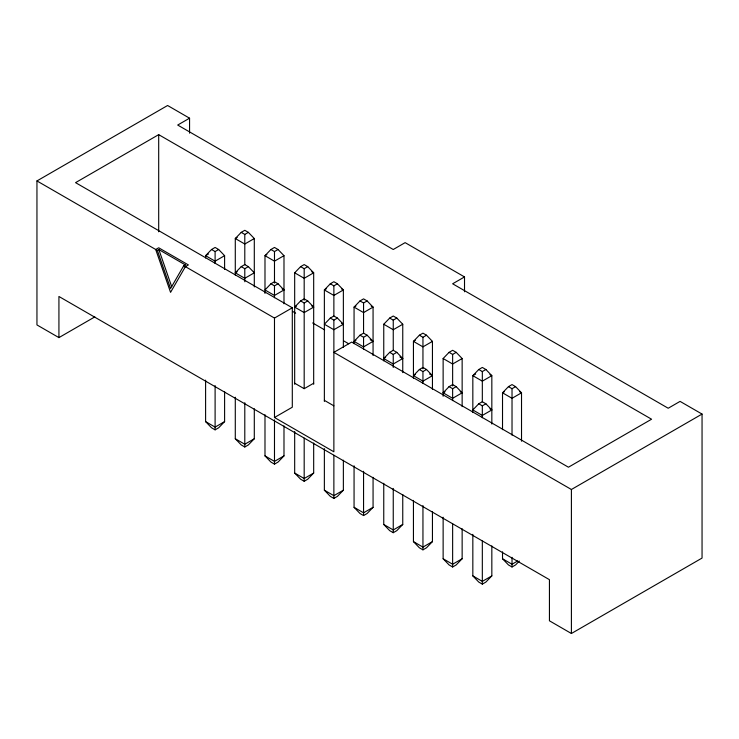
<?xml version="1.0" encoding="UTF-8"?>
<svg xmlns="http://www.w3.org/2000/svg" width="739" height="739" viewBox="0 0 739 739"><rect width="100%" height="100%" fill="white"/><g stroke="black" fill="none" stroke-linecap="round" stroke-linejoin="round"><path stroke-width="1.11" d="M157.379 250.456L158.867 249.606L185.23 264.83L183.752 265.689L170.561 288.524L157.379 250.456L36.95 180.935L36.95 324.929L58.926 337.612L94.823 316.892M184.085 266.816L185.23 264.83M224.601 269.495L224.601 255.676L218.661 249.505L215.104 247.445L211.539 249.505L205.599 255.676L205.599 257.976M254.299 286.917L254.299 238.531L248.359 232.36L244.794 230.3L241.228 232.36L235.288 238.531L235.288 275.12M235.288 272.811L241.228 266.64L244.794 264.59L248.359 266.64L254.299 272.811L244.794 278.298L235.288 272.811L237.191 271.721M283.988 303.784L283.988 255.676L278.049 249.505L274.483 247.445L270.927 249.505L264.987 255.676L264.987 293.411M270.927 283.785L264.987 289.956L274.483 295.443L283.988 289.956L278.049 283.785L274.483 281.725L270.927 283.785L274.483 285.845L278.049 283.785M294.676 384.28L294.676 272.811L300.616 266.64L304.182 264.59L307.738 266.64L313.678 272.811L313.678 384.28M294.676 307.101L300.616 300.93L304.182 298.87L307.738 300.93L313.678 307.101L304.182 312.588L294.676 307.101L296.579 306.001M343.367 347.284L343.367 289.956L337.437 283.785L333.871 281.725L330.305 283.785L324.366 289.956L324.366 401.425M224.601 391.615L224.601 421.618L218.661 427.789L215.104 429.839L211.539 427.789L205.599 421.618L205.599 380.132M330.305 318.075L324.366 324.245L333.871 329.733L343.367 324.245L337.437 318.075L333.871 316.015L330.305 318.075L333.871 320.126L337.437 318.075M373.066 355.487L373.066 307.101L367.126 300.93L363.56 298.87L359.995 300.93L354.064 307.101L354.064 343.69M254.299 408.759L254.299 438.754L248.359 444.924L244.794 446.984L241.228 444.924L235.288 438.754L235.288 397.222M354.064 341.381L359.995 335.21L363.56 333.16L367.126 335.21L373.066 341.381L363.56 346.868L354.064 341.381L355.958 340.291M383.753 360.835L383.753 324.245L389.693 318.075L393.25 316.015L396.815 318.075L402.755 324.245L402.755 372.622M283.988 425.904L283.988 455.898L278.049 462.069L274.483 464.129L270.927 462.069L264.987 455.898L264.987 414.69M383.753 358.526L389.693 352.355L393.25 350.295L396.815 352.355L402.755 358.526L393.25 364.013L383.753 358.526L385.656 357.427M432.444 389.49L432.444 341.381L426.505 335.21L422.948 333.16L419.382 335.21L413.443 341.381L413.443 378.248M313.678 443.049L313.678 473.043L307.738 479.214L304.182 481.274L300.616 479.214L294.676 473.043L294.676 431.511M413.443 375.671L419.382 369.5L422.948 367.44L426.505 369.5L432.444 375.671L422.948 381.158L413.443 375.671L415.346 374.571M443.132 396.27L443.132 358.526L449.072 352.355L452.637 350.295L456.203 352.355L462.143 358.526L462.143 406.635M343.367 460.185L343.367 490.188L337.437 496.359L333.871 498.409L330.305 496.359L324.366 490.188L324.366 448.647M443.132 392.815L449.072 386.645L452.637 384.585L456.203 386.645L462.143 392.815L452.637 398.303L443.132 392.815L445.035 391.716M491.832 424.057L491.832 375.671L485.892 369.5L482.327 367.44L478.77 369.5L472.831 375.671L472.831 412.538M373.066 477.329L373.066 507.324L367.126 513.503L363.56 515.554L359.995 513.503L354.064 507.324L354.064 465.792M478.77 403.78L472.831 409.951L482.327 415.438L491.832 409.951L485.892 403.78L482.327 401.73L478.77 403.78L482.327 405.84L485.892 403.78M521.522 441.211L521.522 392.815L515.582 386.645L512.025 384.585L508.46 386.645L502.52 392.815L502.52 429.673M402.755 494.474L402.755 524.468L396.815 530.639L393.25 532.699L389.693 530.639L383.753 524.468L383.753 483.26M432.444 511.619L432.444 541.613L426.505 547.784L422.948 549.844L419.382 547.784L413.443 541.613L413.443 500.405M462.143 528.755L462.143 558.758L456.203 564.929L452.637 566.979L449.072 564.929L443.132 558.758L443.132 517.217M491.832 545.899L491.832 575.893L485.892 582.073L482.327 584.124L478.77 582.073L472.831 575.893L472.831 534.362M519.295 561.067L515.582 564.929L512.025 566.979L508.46 564.929L502.52 558.758L502.52 551.83M36.95 180.935L167.596 105.501L189.563 118.194L189.563 133.168M58.926 337.612L58.926 296.478L549.437 579.672L549.437 620.806L571.404 633.499L702.05 558.065L702.05 414.071L571.404 489.495L333.871 352.355L351.681 342.074L568.439 467.214L651.576 419.216L158.691 134.646L75.554 182.644L292.302 307.784L292.302 407.217L274.483 417.498L274.483 318.075L183.752 265.689M189.563 118.194L177.693 125.048L393.25 249.505L405.129 242.641L464.517 276.931L464.517 291.785M208.453 254.031L205.599 255.676L215.104 261.163L224.601 255.676M237.191 237.431L235.288 238.531L244.794 244.018L254.299 238.531M211.539 249.505L215.104 251.556L218.661 249.505M241.228 232.36L244.794 234.42L248.359 232.36M266.881 254.576L264.987 255.676L274.483 261.163L283.988 255.676M241.228 266.64L244.794 268.7L248.359 266.64M270.927 249.505L274.483 251.556L278.049 249.505M300.616 266.64L304.182 268.7L307.738 266.64M274.483 318.075L292.302 307.784M326.268 288.857L324.366 289.956L333.871 295.443L343.367 289.956L341.473 288.857M300.616 300.93L304.182 302.99L307.738 300.93M330.305 283.785L333.871 285.845L337.437 283.785M355.958 306.001L354.064 307.101L363.56 312.588L373.066 307.101L371.163 306.001M359.995 300.93L363.56 302.99L367.126 300.93M464.517 276.931L452.637 283.785L668.204 408.242L680.074 401.388L702.05 414.071M359.995 335.21L363.56 337.27L367.126 335.21M389.693 318.075L393.25 320.126L396.815 318.075M224.601 421.618L215.104 427.105L205.599 421.618M402.755 324.245L393.25 329.733L383.753 324.245M294.676 383.218L304.182 388.696L313.678 383.218M415.346 340.291L413.443 341.381L422.948 346.868L432.444 341.381M389.693 352.355L393.25 354.415L396.815 352.355M419.382 335.21L422.948 337.27L426.505 335.21M254.299 438.754L244.794 444.241L235.288 438.754M419.382 369.5L422.948 371.56L426.505 369.5M449.072 352.355L452.637 354.415L456.203 352.355M283.988 455.898L274.483 461.385L264.987 455.898M462.143 358.526L452.637 364.013L443.132 358.526M475.676 374.026L472.831 375.671L482.327 381.158L491.832 375.671L489.929 374.571M449.072 386.645L452.637 388.696L456.203 386.645M478.77 369.5L482.327 371.56L485.892 369.5M313.678 473.043L304.182 478.53L294.676 473.043M504.423 391.716L502.52 392.815L512.025 398.303L521.522 392.815L519.619 391.716M508.46 386.645L512.025 388.696L515.582 386.645M343.367 490.188L333.871 495.675L324.366 490.188M373.066 507.324L363.56 512.811L354.064 507.324M402.755 524.468L393.25 529.955L383.753 524.468M432.444 541.613L422.948 547.1L413.443 541.613M462.143 558.758L452.637 564.245L443.132 558.758M491.832 575.893L482.327 581.381L472.831 575.893M517.725 560.947L512.025 564.245L502.52 558.758M311.775 271.721L313.678 272.811L304.182 278.298L294.676 272.811M282.086 288.857L283.988 289.956M311.775 306.001L313.678 307.101M341.473 323.146L343.367 324.245M370.211 339.737L373.066 341.381M399.901 356.882L402.755 358.526M429.599 374.026L432.444 375.671M460.24 391.716L462.143 392.815M489.929 408.861L491.832 409.951M292.653 311.424L295.655 313.151M312.652 322.961L324.652 329.89M343.644 340.855L348.642 343.746M324.366 400.353L333.871 405.84M274.483 417.498L333.871 451.788L333.871 320.126M158.867 249.606L171.67 286.584M571.404 489.495L571.404 633.499M512.025 388.696L512.025 435.16M512.025 557.317L512.025 566.979M482.327 371.56L482.327 401.896M482.327 405.84L482.327 417.747M482.327 541.05L482.327 584.124M452.637 354.415L452.637 385.906M452.637 388.696L452.637 400.603M452.637 523.859L452.637 566.979M422.948 337.27L422.948 368.761M422.948 371.56L422.948 383.458M422.948 505.559L422.948 549.844M393.25 320.126L393.25 350.462M393.25 354.415L393.25 367.468M393.25 488.424L393.25 532.699M363.56 302.99L363.56 333.326M363.56 337.27L363.56 349.178M363.56 471.279L363.56 515.554M333.871 285.845L333.871 316.181M333.871 455.289L333.871 498.409M304.182 268.7L304.182 300.191M304.182 302.99L304.182 388.622M304.182 438.144L304.182 481.274M274.483 251.556L274.483 283.046M274.483 285.845L274.483 297.743M274.483 419.854L274.483 464.129M244.794 234.42L244.794 264.756M244.794 268.7L244.794 281.753M244.794 402.709L244.794 446.984M215.104 251.556L215.104 263.463M215.104 385.564L215.104 429.839M158.691 134.646L158.691 231.787M185.406 266.64L170.561 292.358L155.717 249.505L158.691 247.787L188.38 264.931L185.406 266.64"/></g></svg>
